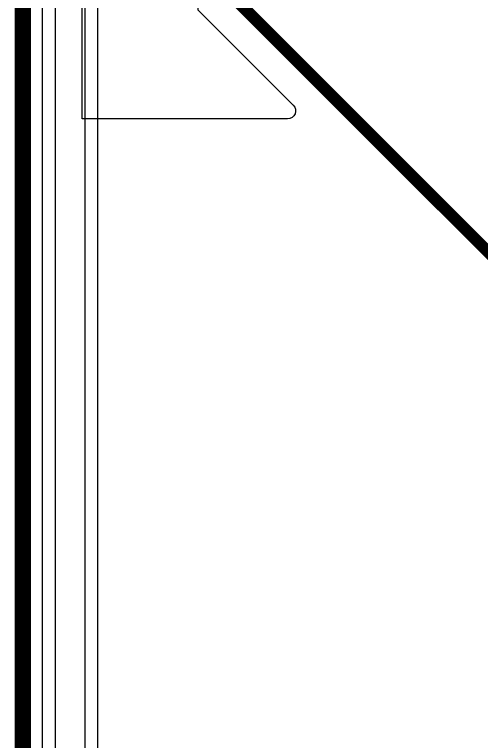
# Model space of a CAD drawing. Extents: x -21 to 213, y -21 to 140.
# Drawn here: x -0.1 to 5.76, y 63.29 to 72.43 of the extents above; entities that cross this region are included whole.
import ezdxf

# ---------------------------------------------------------------- set-up
doc = ezdxf.new("R2010")
doc.units = 0
for name, color, linetype in [('BOARD_GEOMETRY_OUTLINE', 1, 'CONTINUOUS'), ('ETCH_BOTTOM', 7, 'CONTINUOUS'), ('ETCH_GND', 3, 'CONTINUOUS'), ('ETCH_INT1', 4, 'CONTINUOUS'), ('ETCH_INT2', 5, 'CONTINUOUS'), ('ETCH_PWR', 6, 'CONTINUOUS'), ('ETCH_TOP', 2, 'CONTINUOUS')]:
    doc.layers.add(name, color=color, linetype=linetype)

msp = doc.modelspace()

# ---------------------------------------------------------------- linework, layer by layer
at = {"layer": 'BOARD_GEOMETRY_OUTLINE', "const_width": 0.2}
msp.add_lwpolyline([(0, 0), (0, 118), (190, 118), (190, 0)], close=True, dxfattribs=at)
at = {"layer": 'ETCH_BOTTOM'}
msp.add_lwpolyline([(0.786, 0.193), (0.786, 117.261), (189.69, 117.261), (189.69, 2.76), (188.85, 2.76), (186.283, 0.193)], close=True, dxfattribs=at)
at = {"layer": 'ETCH_GND'}
msp.add_lwpolyline([(189.5, 0.35), (0.1, 0.35), (0.1, 117.55), (189.5, 117.55)], close=True, dxfattribs=at)
at = {"layer": 'ETCH_INT1'}
msp.add_lwpolyline([(0.416, 0.331), (0.416, 117.577), (189.747, 117.577), (189.747, 0.331)], close=True, dxfattribs=at)
at = {"layer": 'ETCH_INT2'}
msp.add_lwpolyline([(189.382, 0.718), (0.944, 0.718), (0.944, 117.203), (189.382, 117.203)], close=True, dxfattribs=at)
at = {"layer": 'ETCH_PWR'}
msp.add_lwpolyline([(46.4, 30.6), (42.25, 34.75), (31.8, 34.75), (29.7, 36.85), (0.25, 36.85), (0.25, 117.35)], dxfattribs=at)
at = {"layer": 'ETCH_TOP'}
msp.add_lwpolyline([(9.1019, 86.3671), (9.1019, 84.5201), (6.3799, 84.5201), (6.3799, 81.0201), (3.1299, 81.0201), (3.1299, 78.7811), (2.1999, 77.8511), (2.1999, 72.4857), (3.3985, 71.2871, -0.668179), (3.3268, 71.114), (0.75, 71.114), (0.75, 117.203)], format="xyb", dxfattribs=at)
at = {"layer": 'ETCH_TOP', "const_width": 0.15}
msp.add_lwpolyline([(4.3, 79.6), (4.3, 79.35), (2.625, 77.675), (2.625, 72.6618), (11.7618, 63.525), (20.8493, 63.525), (22.9993, 65.675), (25.1382, 65.675), (26.95, 67.4868), (26.95, 67.6132), (30.1368, 70.8), (38.9287, 70.8), (39.2467, 71.118), (45.4423, 71.118), (49.0243, 74.7), (57.1, 74.7), (57.65, 74.15)], dxfattribs=at)

doc.saveas('drawing.dxf')
